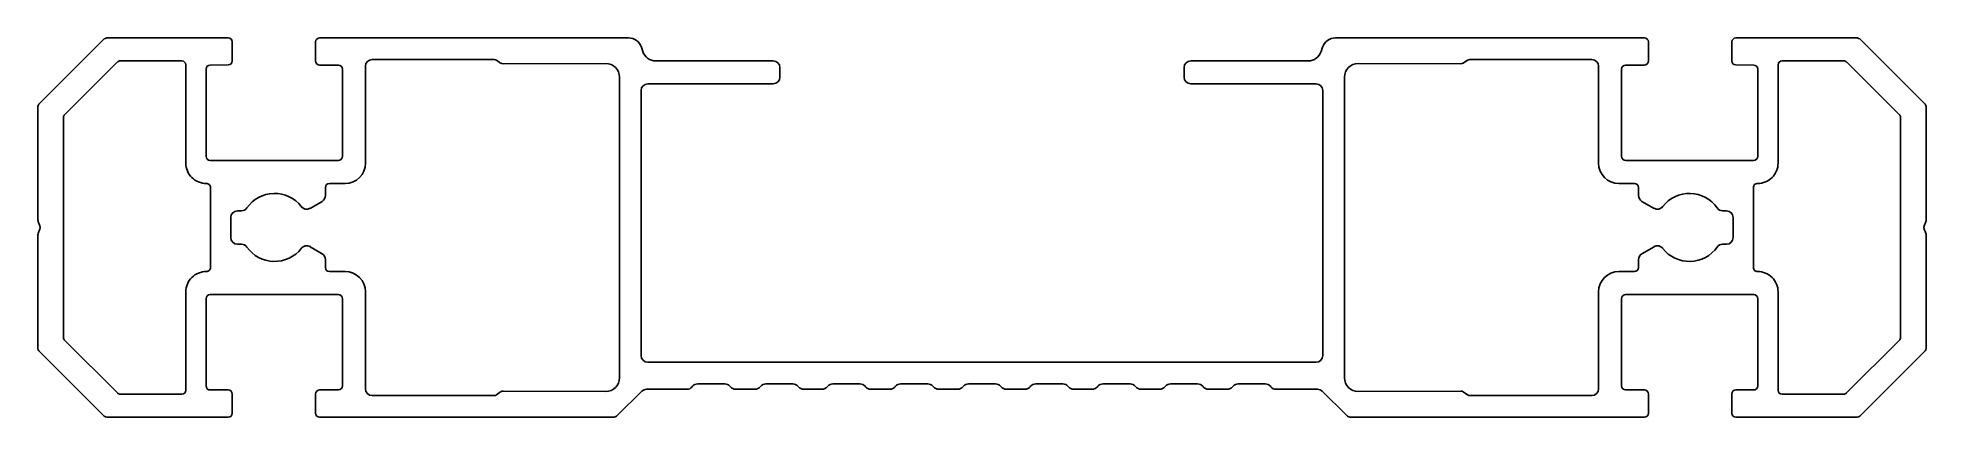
# Model space of a CAD drawing. Extents: x 1906 to 2045, y 1431 to 1459.
import ezdxf

# ---------------------------------------------------------------- set-up
doc = ezdxf.new("R2010")
doc.units = 0
doc.layers.get('0').update_dxf_attribs({"linetype": 'CONTINUOUS'})

msp = doc.modelspace()

# ---------------------------------------------------------------- linework, layer by layer
for p, q in [((1910.85, 1458.85), (1919.73, 1458.85)), ((1926.49, 1458.85), (1949.33, 1458.85)), ((2024.42, 1458.85), (2001.58, 1458.85)), ((2040.06, 1458.85), (2031.18, 1458.85)), ((1905.8, 1454.03), (1910.5, 1458.71)), ((1920.03, 1458.55), (1920.03, 1457.15)), ((1926.19, 1458.55), (1926.19, 1457.14)), ((1950.28, 1458.16), (1950.38, 1457.84)), ((2000.63, 1458.16), (2000.53, 1457.84)), ((2024.72, 1458.55), (2024.72, 1457.14)), ((2030.88, 1458.55), (2030.88, 1457.15)), ((2045.1, 1454.03), (2040.41, 1458.71)), ((1907.65, 1453.18), (1911.54, 1457.07)), ((1911.76, 1457.15), (1916.3, 1457.15)), ((1916.6, 1456.85), (1916.6, 1449.59)), ((1918.1, 1456.54), (1918.1, 1450.09)), ((1919.73, 1456.85), (1918.4, 1456.84)), ((1926.49, 1456.84), (1927.88, 1456.84)), ((1928.18, 1450.09), (1928.18, 1456.54)), ((1929.88, 1449.59), (1929.88, 1456.75)), ((1930.38, 1457.25), (1939.39, 1457.25)), ((1939.56, 1457.2), (1939.87, 1456.98)), ((1940.05, 1456.93), (1947.65, 1456.95)), ((1951.33, 1457.15), (1960.02, 1457.15)), ((1960.52, 1456.65), (1960.52, 1455.95)), ((1990.39, 1456.65), (1990.39, 1455.95)), ((1999.57, 1457.15), (1990.89, 1457.15)), ((2003.26, 1456.95), (2010.86, 1456.93)), ((2011.03, 1456.98), (2011.35, 1457.2)), ((2011.52, 1457.25), (2020.53, 1457.25)), ((2021.03, 1456.75), (2021.03, 1449.59)), ((2022.73, 1450.09), (2022.73, 1456.54)), ((2024.42, 1456.84), (2023.03, 1456.84)), ((2031.18, 1456.85), (2032.51, 1456.84)), ((2032.8, 1456.54), (2032.8, 1450.09)), ((2034.3, 1449.59), (2034.3, 1456.85)), ((2034.6, 1457.15), (2039.15, 1457.15)), ((2039.36, 1457.07), (2043.26, 1453.18)), ((1948.65, 1455.95), (1948.65, 1433.72)), ((1950.25, 1454.95), (1950.25, 1444.84)), ((1950.75, 1455.45), (1960.02, 1455.45)), ((2000.15, 1455.45), (1990.89, 1455.45)), ((2000.65, 1454.95), (2000.65, 1435.38)), ((2002.25, 1433.72), (2002.25, 1455.95)), ((1905.67, 1445.38), (1905.66, 1453.67)), ((2045.24, 1445.38), (2045.25, 1453.67)), ((1907.57, 1444.84), (1907.56, 1452.97)), ((2043.35, 1452.97), (2043.34, 1444.84)), ((1918.4, 1449.79), (1927.88, 1449.79)), ((2032.5, 1449.79), (2023.03, 1449.79)), ((1918.42, 1447.79), (1918.42, 1441.88)), ((1926.92, 1447.2), (1926.92, 1447.79)), ((1927.22, 1448.09), (1928.38, 1448.09)), ((2022.53, 1448.09), (2023.68, 1448.09)), ((2023.98, 1447.79), (2023.98, 1447.2)), ((2032.48, 1441.88), (2032.48, 1447.79)), ((1925.78, 1446.25), (1926.67, 1446.77)), ((2024.23, 1446.77), (2025.13, 1446.25)), ((1905.77, 1445.08), (1905.73, 1445.14)), ((1907.56, 1436.71), (1907.57, 1444.84)), ((1919.92, 1444.1), (1919.92, 1445.57)), ((1920.42, 1446.07), (1920.71, 1446.07)), ((1950.25, 1435.38), (1950.25, 1444.84)), ((2030.2, 1446.07), (2030.48, 1446.07)), ((2030.98, 1445.57), (2030.98, 1444.1)), ((2043.34, 1444.84), (2043.35, 1436.71)), ((2045.14, 1445.08), (2045.18, 1445.14)), ((1905.67, 1444.29), (1905.66, 1436)), ((1905.77, 1444.6), (1905.73, 1444.53)), ((1920.71, 1443.6), (1920.42, 1443.6)), ((1926.67, 1442.9), (1925.78, 1443.42)), ((2025.13, 1443.42), (2024.23, 1442.9)), ((2030.48, 1443.6), (2030.2, 1443.6)), ((2045.14, 1444.6), (2045.18, 1444.53)), ((2045.24, 1444.29), (2045.25, 1436)), ((1926.92, 1441.88), (1926.92, 1442.47)), ((2023.98, 1442.47), (2023.98, 1441.88)), ((1928.38, 1441.58), (1927.22, 1441.58)), ((2023.68, 1441.58), (2022.53, 1441.58)), ((1916.6, 1440.08), (1916.6, 1432.82)), ((1918.1, 1433.13), (1918.1, 1439.58)), ((1918.4, 1439.88), (1927.88, 1439.88)), ((1928.18, 1439.58), (1928.18, 1433.14)), ((1929.88, 1432.92), (1929.88, 1440.08)), ((2021.03, 1440.08), (2021.03, 1432.92)), ((2022.73, 1439.58), (2022.73, 1433.14)), ((2032.5, 1439.88), (2023.03, 1439.88)), ((2032.8, 1433.13), (2032.8, 1439.58)), ((2034.3, 1432.82), (2034.3, 1440.08)), ((1911.54, 1432.61), (1907.65, 1436.49)), ((2043.26, 1436.49), (2039.36, 1432.61)), ((1905.8, 1435.65), (1910.5, 1430.96)), ((2045.1, 1435.65), (2040.41, 1430.96)), ((1950.75, 1434.88), (2000.15, 1434.88)), ((1916.3, 1432.52), (1911.76, 1432.52)), ((1919.73, 1432.83), (1918.4, 1432.83)), ((1920.03, 1431.12), (1920.03, 1432.53)), ((1926.19, 1431.12), (1926.19, 1432.54)), ((1926.49, 1432.84), (1927.88, 1432.84)), ((1939.39, 1432.42), (1930.38, 1432.42)), ((1939.87, 1432.69), (1939.56, 1432.47)), ((1947.65, 1432.72), (1940.05, 1432.75)), ((1948.51, 1430.96), (1950.31, 1432.74)), ((1950.66, 1432.88), (1953.64, 1432.88)), ((1954.02, 1433.06), (1954.06, 1433.11)), ((1954.44, 1433.28), (1956.44, 1433.28)), ((1956.86, 1433.06), (1956.82, 1433.11)), ((1957.24, 1432.89), (1958.68, 1432.89)), ((1959.06, 1433.06), (1959.1, 1433.11)), ((1959.48, 1433.28), (1961.47, 1433.28)), ((1961.89, 1433.06), (1961.85, 1433.11)), ((1962.27, 1432.89), (1963.63, 1432.89)), ((1964.01, 1433.06), (1964.05, 1433.11)), ((1964.43, 1433.28), (1966.43, 1433.28)), ((1966.84, 1433.06), (1966.81, 1433.11)), ((1967.22, 1432.89), (1968.65, 1432.89)), ((1969.03, 1433.06), (1969.06, 1433.11)), ((1969.44, 1433.28), (1971.44, 1433.28)), ((1971.86, 1433.06), (1971.82, 1433.11)), ((1972.24, 1432.89), (1973.66, 1432.89)), ((1974.04, 1433.06), (1974.08, 1433.11)), ((1974.46, 1433.28), (1976.45, 1433.28)), ((1976.87, 1433.06), (1976.83, 1433.11)), ((1977.25, 1432.89), (1978.64, 1432.89)), ((1979.02, 1433.06), (1979.05, 1433.11)), ((1979.43, 1433.28), (1981.43, 1433.28)), ((1981.85, 1433.06), (1981.81, 1433.11)), ((1982.23, 1432.89), (1983.6, 1432.89)), ((1983.98, 1433.06), (1984.02, 1433.11)), ((1984.4, 1433.28), (1986.4, 1433.28)), ((1986.82, 1433.06), (1986.78, 1433.11)), ((1987.2, 1432.89), (1988.59, 1432.89)), ((1988.97, 1433.06), (1989.01, 1433.11)), ((1989.39, 1433.28), (1991.39, 1433.28)), ((1991.8, 1433.06), (1991.77, 1433.11)), ((1992.18, 1432.89), (1993.59, 1432.89)), ((1993.97, 1433.06), (1994.01, 1433.11)), ((1994.39, 1433.28), (1996.39, 1433.28)), ((1996.81, 1433.06), (1996.77, 1433.11)), ((2000.25, 1432.88), (1997.19, 1432.88)), ((2002.39, 1430.96), (2000.6, 1432.74)), ((2010.86, 1432.75), (2003.26, 1432.72)), ((2011.35, 1432.47), (2011.03, 1432.69)), ((2020.53, 1432.42), (2011.52, 1432.42)), ((2024.42, 1432.84), (2023.03, 1432.84)), ((2024.72, 1431.12), (2024.72, 1432.54)), ((2030.88, 1431.12), (2030.88, 1432.53)), ((2031.18, 1432.83), (2032.51, 1432.83)), ((2039.15, 1432.52), (2034.6, 1432.52)), ((1910.85, 1430.82), (1919.73, 1430.82)), ((1926.49, 1430.82), (1948.16, 1430.82)), ((2024.42, 1430.82), (2002.75, 1430.82)), ((2040.06, 1430.82), (2031.18, 1430.82))]:
    msp.add_line(p, q)
for centre, radius, start, end in [((1910.85, 1458.35), 0.5, 90, 134.9107), ((1919.73, 1458.55), 0.3, 0, 90), ((1926.49, 1458.55), 0.3, 90, 180), ((1949.33, 1457.85), 1, 17.6594, 90), ((2001.58, 1457.85), 1, 90, 162.3406), ((2024.42, 1458.55), 0.3, 0, 90), ((2031.18, 1458.55), 0.3, 90, 180), ((2040.06, 1458.35), 0.5, 45.0893, 90), ((1951.33, 1458.15), 1, 197.6594, 270), ((1999.57, 1458.15), 1, 270, 342.3406), ((1911.76, 1456.85), 0.3, 90, 134.9107), ((1916.3, 1456.85), 0.3, 0, 90), ((1918.4, 1456.54), 0.3, 90.236, 180), ((1919.73, 1457.15), 0.3, 270.236, 0), ((1926.49, 1457.14), 0.3, 180, 270), ((1927.88, 1456.54), 0.3, 0, 90), ((1930.38, 1456.75), 0.5, 90, 180), ((1939.39, 1456.95), 0.3, 55.1008, 90), ((1940.05, 1457.23), 0.3, 235.1008, 270.1799), ((1947.65, 1455.95), 1, 0, 90.1799), ((1960.02, 1456.65), 0.5, 0, 90), ((1990.89, 1456.65), 0.5, 90, 180), ((2003.25, 1455.95), 1, 89.8201, 180), ((2010.86, 1457.23), 0.3, 269.8201, 304.8992), ((2011.52, 1456.95), 0.3, 90, 124.8992), ((2020.53, 1456.75), 0.5, 0, 90), ((2023.03, 1456.54), 0.3, 90, 180), ((2024.42, 1457.14), 0.3, 270, 360), ((2031.18, 1457.15), 0.3, 180, 269.764), ((2032.5, 1456.54), 0.3, 0, 89.764), ((2034.6, 1456.85), 0.3, 90, 180), ((2039.15, 1456.85), 0.3, 45.0893, 90), ((1950.75, 1454.95), 0.5, 90, 180), ((1960.02, 1455.95), 0.5, 270, 360), ((1990.89, 1455.95), 0.5, 180, 270), ((2000.15, 1454.95), 0.5, 0, 90), ((1906.16, 1453.67), 0.5, 134.9107, 180.0871), ((2044.75, 1453.67), 0.5, 359.9129, 45.0893), ((1907.86, 1452.97), 0.3, 134.9107, 180.0871), ((2043.05, 1452.97), 0.3, 359.9129, 45.0893), ((1918.1, 1449.59), 1.5, 180, 270.6782), ((1918.4, 1450.09), 0.3, 180, 270), ((1927.88, 1450.09), 0.3, 270, 360), ((1928.38, 1449.59), 1.5, 270, 0), ((2022.53, 1449.59), 1.5, 180, 270), ((2023.03, 1450.09), 0.3, 180, 270), ((2032.5, 1450.09), 0.3, 270, 360), ((2032.8, 1449.59), 1.5, 269.3218, 0), ((1918.12, 1447.79), 0.3, 0, 90.6782), ((1927.22, 1447.79), 0.3, 90, 180), ((2023.68, 1447.79), 0.3, 0, 90), ((2032.78, 1447.79), 0.3, 89.3218, 180), ((1920.71, 1446.57), 0.5, 270, 324.7175), ((1923.16, 1444.84), 2.51, 38.0155, 144.7175), ((1925.53, 1446.69), 0.5, 218.0155, 300), ((1926.42, 1447.2), 0.5, 300, 360), ((2024.48, 1447.2), 0.5, 180, 240), ((2025.38, 1446.69), 0.5, 240, 321.9845), ((2027.75, 1444.84), 2.51, 35.2825, 141.9845), ((2030.2, 1446.57), 0.5, 215.2825, 270), ((1906.17, 1445.38), 0.5, 180.0871, 208.5333), ((1905.33, 1444.84), 0.5, 331.4667, 28.5333), ((1920.42, 1445.57), 0.5, 90, 180), ((2030.48, 1445.57), 0.5, 0, 90), ((2045.58, 1444.84), 0.5, 151.4667, 208.5333), ((2044.74, 1445.38), 0.5, 331.4667, 359.9129), ((1906.17, 1444.29), 0.5, 151.4667, 179.9129), ((1920.42, 1444.1), 0.5, 180, 270), ((1920.71, 1443.1), 0.5, 35.2825, 90), ((1925.53, 1442.99), 0.5, 60, 141.9845), ((2025.38, 1442.99), 0.5, 38.0155, 120), ((2030.2, 1443.1), 0.5, 90, 144.7175), ((2030.48, 1444.1), 0.5, 270, 0), ((2044.74, 1444.29), 0.5, 0.0871, 28.5333), ((1923.16, 1444.84), 2.51, 215.2825, 321.9845), ((1926.42, 1442.47), 0.5, 0, 60), ((2024.48, 1442.47), 0.5, 120, 180), ((2027.75, 1444.84), 2.51, 218.0155, 324.7175), ((1918.1, 1440.08), 1.5, 89.3218, 180), ((1918.12, 1441.88), 0.3, 269.3218, 360), ((1927.22, 1441.88), 0.3, 180, 270), ((1928.38, 1440.08), 1.5, 0, 90), ((2022.53, 1440.08), 1.5, 90, 180), ((2023.68, 1441.88), 0.3, 270, 360), ((2032.78, 1441.88), 0.3, 180, 270.6782), ((2032.8, 1440.08), 1.5, 0, 90.6782), ((1918.4, 1439.58), 0.3, 90, 180), ((1927.88, 1439.58), 0.3, 0, 90), ((2023.03, 1439.58), 0.3, 90, 180), ((2032.5, 1439.58), 0.3, 0, 90), ((1907.86, 1436.71), 0.3, 179.9129, 225.0893), ((2043.05, 1436.71), 0.3, 314.9107, 0.0871), ((1906.16, 1436), 0.5, 179.9129, 225.0893), ((1950.75, 1435.38), 0.5, 180, 270), ((2000.15, 1435.38), 0.5, 270, 360), ((2044.75, 1436), 0.5, 314.9107, 0.0871), ((1947.65, 1433.72), 1, 269.8201, 360), ((2003.25, 1433.72), 1, 180, 270.1799), ((1911.76, 1432.82), 0.3, 225.0893, 270), ((1916.3, 1432.82), 0.3, 270, 360), ((1918.4, 1433.13), 0.3, 180, 269.764), ((1919.73, 1432.53), 0.3, 0, 89.764), ((1926.49, 1432.54), 0.3, 90, 180), ((1927.88, 1433.14), 0.3, 270, 360), ((1930.38, 1432.92), 0.5, 180, 270), ((1939.39, 1432.72), 0.3, 270, 304.8992), ((1940.05, 1432.45), 0.3, 89.8201, 124.8992), ((1950.66, 1432.38), 0.5, 90, 134.6604), ((1953.64, 1433.38), 0.5, 270, 319.4788), ((1954.44, 1432.78), 0.5, 90, 139.4788), ((1956.44, 1432.78), 0.5, 40.5212, 90), ((1957.24, 1433.39), 0.5, 220.5212, 270), ((1958.68, 1433.39), 0.5, 270, 319.4788), ((1959.48, 1432.78), 0.5, 90, 139.4788), ((1961.47, 1432.78), 0.5, 40.5212, 90), ((1962.27, 1433.39), 0.5, 220.5212, 270), ((1963.63, 1433.39), 0.5, 270, 319.4788), ((1964.43, 1432.78), 0.5, 90, 139.4788), ((1966.43, 1432.78), 0.5, 40.5212, 90), ((1967.22, 1433.39), 0.5, 220.5212, 270), ((1968.65, 1433.39), 0.5, 270, 319.4788), ((1969.44, 1432.78), 0.5, 90, 139.4788), ((1971.44, 1432.78), 0.5, 40.5212, 90), ((1972.24, 1433.39), 0.5, 220.5212, 270), ((1973.66, 1433.39), 0.5, 270, 319.4788), ((1974.46, 1432.78), 0.5, 90, 139.4788), ((1976.45, 1432.78), 0.5, 40.5212, 90), ((1977.25, 1433.39), 0.5, 220.5212, 270), ((1978.64, 1433.39), 0.5, 270, 319.4788), ((1979.43, 1432.78), 0.5, 90, 139.4788), ((1981.43, 1432.78), 0.5, 40.5212, 90), ((1982.23, 1433.39), 0.5, 220.5212, 270), ((1983.6, 1433.39), 0.5, 270, 319.4788), ((1984.4, 1432.78), 0.5, 90, 139.4788), ((1986.4, 1432.78), 0.5, 40.5212, 90), ((1987.2, 1433.39), 0.5, 220.5212, 270), ((1988.59, 1433.39), 0.5, 270, 319.4788), ((1989.39, 1432.78), 0.5, 90, 139.4788), ((1991.39, 1432.78), 0.5, 40.5212, 90), ((1992.18, 1433.39), 0.5, 220.5212, 270), ((1993.59, 1433.39), 0.5, 270, 319.4788), ((1994.39, 1432.78), 0.5, 90, 139.4788), ((1996.39, 1432.78), 0.5, 40.5212, 90), ((1997.19, 1433.38), 0.5, 220.5212, 270), ((2000.25, 1432.38), 0.5, 45.3396, 90), ((2010.86, 1432.45), 0.3, 55.1008, 90.1799), ((2011.52, 1432.72), 0.3, 235.1008, 270), ((2020.53, 1432.92), 0.5, 270, 0), ((2023.03, 1433.14), 0.3, 180, 270), ((2024.42, 1432.54), 0.3, 0, 90), ((2031.18, 1432.53), 0.3, 90.236, 180), ((2032.5, 1433.13), 0.3, 270.236, 0), ((2034.6, 1432.82), 0.3, 180, 270), ((2039.15, 1432.82), 0.3, 270, 314.9107), ((1910.85, 1431.32), 0.5, 225.0893, 270), ((1919.73, 1431.12), 0.3, 270, 360), ((1926.49, 1431.12), 0.3, 180, 270), ((1948.16, 1431.32), 0.5, 270, 314.6604), ((2002.75, 1431.32), 0.5, 225.3396, 270), ((2024.42, 1431.12), 0.3, 270, 360), ((2031.18, 1431.12), 0.3, 180, 270), ((2040.06, 1431.32), 0.5, 270, 314.9107)]:
    msp.add_arc(centre, radius, start, end)

doc.saveas('drawing.dxf')
